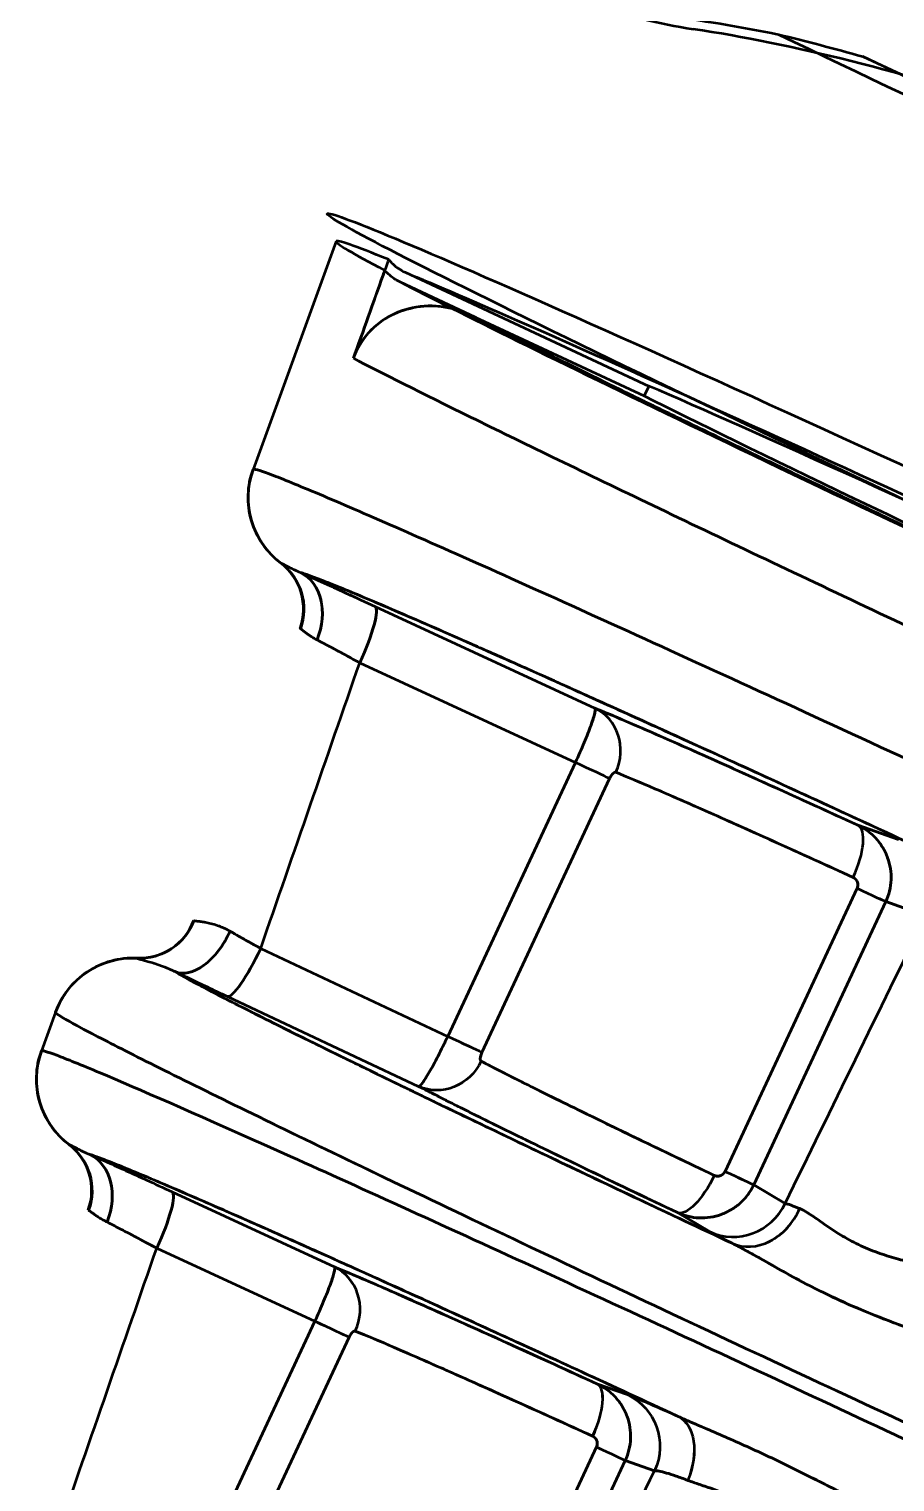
# Model space of a CAD drawing. Header units: millimetres. Extents: x -142 to 142, y -208 to 161.
# Drawn here: x -106.33 to -95.8, y -138.22 to -120.54 of the extents above; entities that cross this region are included whole.
import ezdxf

# ---------------------------------------------------------------- set-up
doc = ezdxf.new("R2010")
doc.units = ezdxf.units.MM
doc.layers.add('1', color=7, linetype='Continuous', true_color=0xffffff)

msp = doc.modelspace()

# ---------------------------------------------------------------- linework, layer by layer
at = {"layer": '1', "color": 251, "linetype": 'Continuous', "lineweight": 50}
for p, q in [((-96.187, -120.876, 11.57), (-85.147, -126.024, 11.57)), ((-102.595, -123.124), (-103.604, -125.898)), ((-101.755, -123.501, -3.8), (-98.789, -124.884, -3.8)), ((-100.962, -124.017, 3.8), (-101.811, -123.622, 3.8)), ((-100.962, -124.017, -3.8), (-98.845, -125.005, -3.8)), ((-98.789, -124.884, -3.8), (-98.845, -125.005, -3.8)), ((-102.12, -127.565, 1.659), (-99.445, -128.802, 2.179)), ((-102.12, -127.565, -1.659), (-99.445, -128.802, -2.179)), ((-102.306, -128.251, -0.982), (-99.683, -129.464, -1.492)), ((-102.306, -128.251, 0.982), (-99.683, -129.464, 1.492)), ((-99.683, -129.464, -1.492), (-101.236, -132.796, -1.492)), ((-101.236, -132.796, 1.492), (-99.683, -129.464, 1.492)), ((-100.82, -132.99, 1.878), (-99.266, -129.658, 1.878)), ((-99.266, -129.658, -1.878), (-100.82, -132.99, -1.878)), ((-95.75, -130.401, 8.641), (-96.245, -130.227, 5.682)), ((-96.245, -130.227, -5.682), (-95.75, -130.401, -8.641)), ((-96.256, -130.993, 5.17), (-97.862, -134.438, 5.17)), ((-97.862, -134.438, -5.17), (-96.256, -130.993, -5.17)), ((-95.906, -131.156, 5.629), (-97.513, -134.601, 5.629)), ((-97.513, -134.601, -5.629), (-95.906, -131.156, -5.629)), ((-95.421, -131.327, 8.532), (-95.906, -131.156, 5.629)), ((-95.906, -131.156, -5.629), (-95.421, -131.327, -8.532)), ((-103.511, -131.726, 1.048), (-101.236, -132.796, 1.492)), ((-103.511, -131.726, -1.048), (-101.236, -132.796, -1.492)), ((-103.917, -132.309, -1.726), (-101.59, -133.403, -2.179)), ((-103.917, -132.309, 1.726), (-101.59, -133.403, 2.179)), ((-106.007, -132.501), (-106.179, -132.972, 0)), ((-97.513, -134.601, 5.629), (-97.131, -134.827, 8.132)), ((-97.131, -134.827, -8.132), (-97.513, -134.601, -5.629)), ((-104.59, -134.686, 1.795), (-102.615, -135.6, 2.179)), ((-104.59, -134.686, -1.795), (-102.615, -135.6, -2.179)), ((-98.442, -134.939, 5.682), (-98.052, -135.17, 8.241)), ((-98.052, -135.17, -8.241), (-98.442, -134.939, -5.682)), ((-104.776, -135.372, -1.118), (-102.852, -136.261, -1.492)), ((-104.776, -135.372, 1.118), (-102.852, -136.261, 1.492)), ((-102.852, -136.261, -1.492), (-104.406, -139.593, -1.492)), ((-104.406, -139.593, 1.492), (-102.852, -136.261, 1.492)), ((-103.989, -139.787, 1.878), (-102.436, -136.456, 1.878)), ((-102.436, -136.456, -1.878), (-103.989, -139.787, -1.878)), ((-99.414, -137.025, -5.682), (-99.049, -137.153, -7.869)), ((-99.049, -137.153, 7.869), (-99.414, -137.025, 5.682)), ((-99.426, -137.79, 5.17), (-101.032, -141.235, 5.17)), ((-101.032, -141.235, -5.17), (-99.426, -137.79, -5.17)), ((-99.076, -137.954, 5.629), (-100.682, -141.398, 5.629)), ((-100.682, -141.398, -5.629), (-99.076, -137.954, -5.629)), ((-98.72, -138.079, 7.76), (-99.076, -137.954, 5.629)), ((-99.076, -137.954, -5.629), (-98.72, -138.079, -7.76))]:
    msp.add_line(p, q, dxfattribs=at)
at = {"layer": '1', "color": 251, "linetype": 'Continuous', "lineweight": 50, "extrusion": (0.422554, 0.90617, 0.017452)}
msp.add_circle((30, 2.705, -154.664), 11.187, dxfattribs=at)
msp.add_arc((30, 2.705, -150.176), 13, 56.7305, 123.2695, dxfattribs=at)
at = {"layer": '1', "color": 251, "linetype": 'Continuous', "lineweight": 50, "extrusion": (-0.422554, -0.90617, -0.017452)}
for centre, radius, start, end in [((-30, 2.705, 149.976), 13, 62.0612, 117.9388), ((-30, 2.705, 154.976), 10.723, 200.7578, 339.2422), ((-30, 2.705, 154.976), 10.723, 20.7578, 159.2422)]:
    msp.add_arc(centre, radius, start, end, dxfattribs=at)
at = {"layer": '1', "color": 251, "linetype": 'Continuous', "lineweight": 50, "extrusion": (0.005992, 0.016463, 0.999847)}
for centre, end in [((53.296, 153.716, -2.693), 72.9092), ((53.296, 161.244, -2.825), 72.9086)]:
    msp.add_arc(centre, 1, 360, end, dxfattribs=at)
at = {"layer": '1', "color": 251, "linetype": 'Continuous', "lineweight": 50, "extrusion": (-0.005992, -0.016463, 0.999847)}
for centre, end in [((-53.296, -153.716, 2.693), 252.9092), ((-53.296, -161.244, 2.825), 252.9086)]:
    msp.add_arc(centre, 1, 180, end, dxfattribs=at)
at = {"layer": '1', "color": 251, "linetype": 'Continuous', "lineweight": 50, "extrusion": (0.020011, 0.005863, -0.999783)}
msp.add_arc((-93.297, -135.351, -2.795), 0.7, 53.4278, 126.3228, dxfattribs=at)
at = {"layer": '1', "color": 251, "linetype": 'Continuous', "lineweight": 50, "extrusion": (0.020011, 0.005862, 0.999783)}
msp.add_arc((-93.299, 135.35, -2.794), 0.7, 233.6778, 306.5728, dxfattribs=at)
at = {"layer": '1', "color": 251, "linetype": 'Continuous', "lineweight": 50, "extrusion": (0.597993, -0.264275, 0.756679)}
msp.add_arc((-158.648, 33.147, -27.177), 0.7, 272.6546, 358.4703, dxfattribs=at)
at = {"layer": '1', "color": 251, "linetype": 'Continuous', "lineweight": 50, "extrusion": (0.597994, -0.264276, -0.756678)}
msp.add_arc((-158.648, -33.147, -27.177), 0.7, 1.5297, 87.3454, dxfattribs=at)
at = {"layer": '1', "color": 251, "linetype": 'Continuous', "lineweight": 50, "extrusion": (0.893816, -0.413449, 0.173647)}
for centre in [(-159.351, 8.441, -38.247), (-166.851, 8.445, -37.487)]:
    msp.add_arc(centre, 0.7, 269.9693, 358.9846, dxfattribs=at)
at = {"layer": '1', "color": 251, "linetype": 'Continuous', "lineweight": 50, "extrusion": (0.893816, -0.413449, -0.173647)}
for centre in [(-159.351, -8.441, -38.247), (-166.851, -8.445, -37.487)]:
    msp.add_arc(centre, 0.7, 1.0154, 90.0307, dxfattribs=at)
at = {"layer": '1', "color": 251, "linetype": 'Continuous', "lineweight": 50, "extrusion": (0.332134, -0.136903, 0.933244)}
for centre in [(-157.579, 40.807, -13.362), (-165.072, 41.124, -13.484)]:
    msp.add_arc(centre, 0.6, 267.5743, 357.2154, dxfattribs=at)
at = {"layer": '1', "color": 251, "linetype": 'Continuous', "lineweight": 50, "extrusion": (-0.332132, 0.136907, 0.933244)}
for centre in [(157.58, -40.805, 13.361), (165.072, -41.122, 13.484)]:
    msp.add_arc(centre, 0.6, 87.5751, 177.2162, dxfattribs=at)
at = {"layer": '1', "color": 251, "linetype": 'Continuous', "lineweight": 50, "extrusion": (0.422627, 0.906304, 2.5651e-05)}
for centre in [(35.732, 2.087, -159.462), (35.732, 2.087, -166.962)]:
    msp.add_arc(centre, 0.6, 199.9626, 260, dxfattribs=at)
at = {"layer": '1', "color": 251, "linetype": 'Continuous', "lineweight": 50, "extrusion": (-0.422618, -0.906308, -5.3707e-15)}
for centre in [(-35.733, -2.083, 159.462), (-35.733, -2.083, 166.962)]:
    msp.add_arc(centre, 0.6, 19.9626, 80, dxfattribs=at)
at = {"layer": '1', "color": 251, "linetype": 'Continuous', "lineweight": 50, "extrusion": (0.848465, -0.388724, 0.359167)}
for centre in [(-159.081, 17.259, -28.997), (-166.581, 17.277, -29.044)]:
    msp.add_arc(centre, 0.6, 269.8617, 358.9284, dxfattribs=at)
at = {"layer": '1', "color": 251, "linetype": 'Continuous', "lineweight": 50, "extrusion": (-0.848463, 0.388728, 0.359167)}
for centre in [(159.081, -17.259, 28.996), (166.581, -17.277, 29.043)]:
    msp.add_arc(centre, 0.6, 89.8618, 178.9285, dxfattribs=at)
at = {"layer": '1', "color": 251, "linetype": 'Continuous', "lineweight": 50, "extrusion": (-0.422618, -0.906308, -1.66395e-14)}
for centre in [(-32.083, 5.733, 159.4), (-32.083, 5.733, 166.9)]:
    msp.add_arc(centre, 0.6, 289.9626, 350, dxfattribs=at)
at = {"layer": '1', "color": 251, "linetype": 'Continuous', "lineweight": 50, "extrusion": (0.422601, 0.906316, 6.83168e-06)}
for centre in [(32.086, -5.732, -159.399), (32.086, -5.732, -166.899)]:
    msp.add_arc(centre, 0.6, 109.9626, 170, dxfattribs=at)
at = {"layer": '1', "color": 251, "linetype": 'Continuous', "lineweight": 50, "extrusion": (0.010873, -0.017319, -0.999791)}
msp.add_arc((-158.643, 55.24, 1.158), 0.7, 52.1265, 125.0213, dxfattribs=at)
at = {"layer": '1', "color": 251, "linetype": 'Continuous', "lineweight": 50, "extrusion": (0.010872, -0.01732, 0.999791)}
msp.add_arc((-158.64, -55.247, 1.158), 0.7, 234.9811, 307.8759, dxfattribs=at)
at = {"layer": '1', "color": 251, "linetype": 'Continuous', "lineweight": 50, "extrusion": (0.741657, -0.35678, -0.568026)}
msp.add_arc((-163.583, -22.21, -29.628), 0.7, 87.2137, 178.7852, dxfattribs=at)
at = {"layer": '1', "color": 251, "linetype": 'Continuous', "lineweight": 50, "extrusion": (0.741656, -0.35678, 0.568027)}
msp.add_arc((-163.583, 22.21, -29.628), 0.7, 181.215, 272.7864, dxfattribs=at)
at = {"layer": '1', "color": 251, "linetype": 'Continuous', "lineweight": 50, "extrusion": (-0.005992, -0.016463, -0.999847)}
msp.add_arc((-53.296, 160.742, 2.816), 1, 180, 252.9089, dxfattribs=at)
at = {"layer": '1', "color": 251, "linetype": 'Continuous', "lineweight": 50, "extrusion": (0.005992, 0.016463, -0.999847)}
msp.add_arc((53.296, -160.742, -2.816), 1, 360, 72.9089, dxfattribs=at)
at = {"layer": '1', "color": 251, "linetype": 'Continuous', "lineweight": 50, "extrusion": (0.891254, -0.418943, -0.173647)}
msp.add_arc((-163.247, -8.269, -36.887), 0.7, 89.9694, 178.9846, dxfattribs=at)
at = {"layer": '1', "color": 251, "linetype": 'Continuous', "lineweight": 50, "extrusion": (0.891254, -0.418943, 0.173647)}
msp.add_arc((-163.247, 8.269, -36.887), 0.7, 181.0154, 270.0306, dxfattribs=at)
at = {"layer": '1', "color": 251, "linetype": 'Continuous', "lineweight": 50, "extrusion": (0.422618, 0.906308, -5.3707e-15)}
msp.add_arc((35.733, 2.083, -163.138), 0.6, 199.9626, 260, dxfattribs=at)
at = {"layer": '1', "color": 251, "linetype": 'Continuous', "lineweight": 50, "extrusion": (-0.42261, -0.906312, -2.5651e-05)}
msp.add_arc((-35.735, -2.078, 163.138), 0.6, 19.9626, 80, dxfattribs=at)
at = {"layer": '1', "color": 251, "linetype": 'Continuous', "lineweight": 50, "extrusion": (-0.318367, 0.166425, -0.933244)}
msp.add_arc((164.688, 27.157, 8.108), 0.6, 267.5751, 357.2162, dxfattribs=at)
at = {"layer": '1', "color": 251, "linetype": 'Continuous', "lineweight": 50, "extrusion": (0.318365, -0.16643, -0.933244)}
msp.add_arc((-164.689, -27.155, -8.107), 0.6, 87.5743, 177.2154, dxfattribs=at)
at = {"layer": '1', "color": 251, "linetype": 'Continuous', "lineweight": 50, "extrusion": (0.018957, 0.006659, 0.999798)}
msp.add_arc((-91.838, 144.864, -2.883), 0.7, 230.6494, 303.5446, dxfattribs=at)
at = {"layer": '1', "color": 251, "linetype": 'Continuous', "lineweight": 50, "extrusion": (0.018957, 0.00666, -0.999798)}
msp.add_arc((-91.836, -144.865, -2.883), 0.7, 56.4559, 129.3511, dxfattribs=at)
at = {"layer": '1', "color": 251, "linetype": 'Continuous', "lineweight": 50, "extrusion": (0.585792, -0.258365, 0.768177)}
msp.add_arc((-166.127, 33.364, -26.281), 0.7, 272.6781, 358.438, dxfattribs=at)
at = {"layer": '1', "color": 251, "linetype": 'Continuous', "lineweight": 50, "extrusion": (0.585792, -0.258364, -0.768177)}
msp.add_arc((-166.127, -33.364, -26.281), 0.7, 1.562, 87.3219, dxfattribs=at)
at = {"layer": '1', "color": 251, "linetype": 'Continuous', "lineweight": 50, "extrusion": (-0.843164, 0.400091, -0.359167)}
msp.add_arc((163.512, 16.481, 26.974), 0.6, 269.8618, 358.9285, dxfattribs=at)
at = {"layer": '1', "color": 251, "linetype": 'Continuous', "lineweight": 50, "extrusion": (0.843162, -0.400095, -0.359167)}
msp.add_arc((-163.512, -16.48, -26.973), 0.6, 89.8617, 178.9284, dxfattribs=at)
at = {"layer": '1', "color": 251, "linetype": 'Continuous', "lineweight": 50, "extrusion": (-0.422635, -0.9063, -6.83168e-06)}
msp.add_arc((-32.08, 5.735, 163.201), 0.6, 289.9626, 350, dxfattribs=at)
at = {"layer": '1', "color": 251, "linetype": 'Continuous', "lineweight": 50, "extrusion": (0.422618, 0.906308, -1.66395e-14)}
msp.add_arc((32.083, -5.733, -163.2), 0.6, 109.9626, 170, dxfattribs=at)
at = {"layer": '1', "color": 251, "linetype": 'Continuous', "lineweight": 50, "extrusion": (0.150092, -0.088953, 0.984662)}
msp.add_arc((-165.577, 16.706, 5.422), 0.7, 185.7409, 275.5673, dxfattribs=at)
at = {"layer": '1', "color": 251, "linetype": 'Continuous', "lineweight": 50, "extrusion": (-0.150092, 0.088953, 0.984662)}
msp.add_arc((165.577, -16.706, -5.422), 0.7, 5.7409, 95.5673, dxfattribs=at)
at = {"layer": '1', "color": 251, "linetype": 'Continuous', "lineweight": 50, "extrusion": (0.524232, -0.260083, 0.810887)}
msp.add_arc((-163.97, 27.533, -8.79), 0.7, 181.7092, 273.6171, dxfattribs=at)
at = {"layer": '1', "color": 251, "linetype": 'Continuous', "lineweight": 50, "extrusion": (-0.524218, 0.260064, 0.810902)}
msp.add_arc((163.969, -27.535, 8.791), 0.7, 1.7089, 93.6163, dxfattribs=at)
at = {"layer": '1', "color": 251, "linetype": 'Continuous', "lineweight": 50, "extrusion": (0.164619, -0.057799, -0.984662)}
msp.add_arc((-162.918, -48.726, -0.63), 0.7, 5.7409, 95.5674, dxfattribs=at)
at = {"layer": '1', "color": 251, "linetype": 'Continuous', "lineweight": 50, "extrusion": (-0.164619, 0.057799, -0.984662)}
msp.add_arc((162.918, 48.726, 0.63), 0.7, 185.7409, 275.5674, dxfattribs=at)
at = {"layer": '1', "color": 251, "linetype": 'Continuous', "lineweight": 50, "extrusion": (0.714914, -0.32141, -0.620961)}
msp.add_arc((-166.396, -27.826, -20.615), 0.7, 1.2768, 86.7925, dxfattribs=at)
at = {"layer": '1', "color": 251, "linetype": 'Continuous', "lineweight": 50, "extrusion": (-0.714906, 0.321407, -0.620972)}
msp.add_arc((166.396, 27.826, 20.614), 0.7, 181.2757, 266.7923, dxfattribs=at)
at = {"layer": '1', "color": 251, "linetype": 'Continuous', "lineweight": 50, "extrusion": (0.404152, 0.866706, -0.292372)}
for centre, major_axis, ratio, start_param, end_param in [((-91.958, -126.219, 1.577), (1.53, 3.281, 11.841), 0.942826, 5.469547, 5.626013), ((-92.159, -126.65, 0.022), (1.689, 3.622, 13.072), 0.951057, 5.702523, 5.795561)]:
    msp.add_ellipse(centre, major_axis=major_axis, ratio=ratio, start_param=start_param, end_param=end_param, dxfattribs=at)
at = {"layer": '1', "color": 251, "linetype": 'Continuous', "lineweight": 50, "extrusion": (0.404152, 0.866706, 0.292372)}
msp.add_ellipse((-91.99, -126.288, -1.329), major_axis=(1.507, 3.232, -11.665), ratio=0.954789, start_param=0.352305, end_param=0.769248, dxfattribs=at)
at = {"layer": '1', "color": 251, "linetype": 'Continuous', "lineweight": 50, "extrusion": (0.422554, 0.90617, 0.017452)}
msp.add_ellipse((-92.695, -127.799), major_axis=(-0.057, -0.123, 7.75), ratio=0.999848, start_param=2.083256, end_param=4.199929, dxfattribs=at)
at = {"layer": '1', "color": 251, "linetype": 'Continuous', "lineweight": 50, "extrusion": (-0.422554, -0.90617, 0.017452)}
msp.add_ellipse((-92.695, -127.799), major_axis=(-0.057, -0.123, -7.75), ratio=0.999848, start_param=5.224849, end_param=7.341522, dxfattribs=at)
at = {"layer": '1', "color": 251, "linetype": 'Continuous', "lineweight": 50}
for points in [[(-99.427, -120.228, -8.466), (-99.065, -120.377, -8.898), (-98.672, -120.479, -9.313), (-98.249, -120.542, -9.71)], [(-102.595, -123.124), (-102.603, -123.147, 1.305), (-102.4, -123.267, 2.589), (-102.001, -123.478, 3.8)], [(-101.954, -123.346, -3.8), (-102.37, -123.177, -2.583), (-102.586, -123.102, -1.304), (-102.595, -123.124)], [(-84.484, -131.701, 3.8), (-84.597, -131.654, 4.092), (-84.843, -131.55, 4.652), (-85.265, -131.368, 5.422), (-85.736, -131.162, 6.133), (-86.256, -130.932, 6.788), (-86.826, -130.679, 7.39), (-87.441, -130.402, 7.937), (-88.098, -130.105, 8.422), (-88.79, -129.79, 8.841), (-89.512, -129.46, 9.192), (-90.259, -129.118, 9.471), (-91.024, -128.765, 9.678), (-91.803, -128.404, 9.809), (-92.588, -128.039, 9.865), (-93.375, -127.672, 9.844), (-94.156, -127.306, 9.747), (-94.926, -126.943, 9.575), (-95.678, -126.588, 9.328), (-96.408, -126.241, 9.009), (-97.109, -125.907, 8.621), (-97.774, -125.588, 8.166), (-98.4, -125.286, 7.648), (-98.986, -125.002, 7.068), (-99.533, -124.734, 6.42), (-100.045, -124.481, 5.69), (-100.527, -124.24, 4.843), (-100.826, -124.088, 4.167), (-100.962, -124.017, 3.8)], [(-100.962, -124.017, -3.8), (-100.854, -124.073, -4.09), (-100.617, -124.194, -4.648), (-100.208, -124.4, -5.418), (-99.748, -124.628, -6.128), (-99.237, -124.879, -6.784), (-98.676, -125.152, -7.388), (-98.068, -125.446, -7.935), (-97.418, -125.759, -8.42), (-96.732, -126.087, -8.84), (-96.015, -126.428, -9.191), (-95.272, -126.78, -9.471), (-94.509, -127.14, -9.678), (-93.732, -127.505, -9.809), (-92.946, -127.872, -9.865), (-92.159, -128.239, -9.844), (-91.376, -128.602, -9.747), (-90.603, -128.959, -9.574), (-89.847, -129.307, -9.327), (-89.112, -129.643, -9.008), (-88.405, -129.966, -8.618), (-87.732, -130.271, -8.163), (-87.098, -130.556, -7.645), (-86.504, -130.822, -7.064), (-85.949, -131.069, -6.416), (-85.428, -131.297, -5.688), (-84.934, -131.512, -4.842), (-84.626, -131.642, -4.166), (-84.484, -131.701, -3.8)], [(-102.384, -124.547, -3.8), (-102.041, -124.725, -4.826), (-101.069, -125.212, -6.755), (-98.902, -126.263, -9.044), (-96.201, -127.547, -10.495), (-93.228, -128.943, -11.005), (-90.248, -130.323, -10.495), (-87.528, -131.566, -9.044), (-85.331, -132.551, -6.755), (-84.332, -132.983, -4.826), (-83.976, -133.131, -3.8)], [(-83.976, -133.131, 3.8), (-84.332, -132.983, 4.826), (-85.331, -132.551, 6.755), (-87.528, -131.566, 9.044), (-90.248, -130.323, 10.495), (-93.228, -128.943, 11.005), (-96.201, -127.547, 10.495), (-98.902, -126.263, 9.044), (-101.069, -125.212, 6.755), (-102.041, -124.725, 4.826), (-102.384, -124.547, 3.8)], [(-103.268, -127.037, 0), (-103.352, -126.973, 0), (-103.5, -126.818, 0), (-103.64, -126.528, 0), (-103.68, -126.208, 0), (-103.64, -125.997, 0), (-103.604, -125.898)], [(-103.032, -127.835), (-103.007, -127.765, 0), (-102.979, -127.618, 0), (-103.007, -127.394, 0), (-103.105, -127.191, 0), (-103.208, -127.082, 0), (-103.268, -127.037, 0)], [(-103.268, -127.037, 0), (-103.268, -127.037, -0.003), (-103.268, -127.037, -0.008), (-103.267, -127.037, -0.014), (-103.267, -127.037, -0.017)], [(-103.268, -127.037, 0), (-103.268, -127.037, 0.003), (-103.268, -127.037, 0.008), (-103.267, -127.037, 0.014), (-103.267, -127.037, 0.017)], [(-103.267, -127.037, 0.017), (-103.267, -127.037, 0.058), (-103.264, -127.037, 0.14), (-103.255, -127.041, 0.252), (-103.242, -127.047, 0.369), (-103.221, -127.058, 0.497), (-103.192, -127.074, 0.636), (-103.152, -127.094, 0.781), (-103.099, -127.121, 0.935), (-103.053, -127.142, 1.041), (-103.026, -127.153, 1.095)], [(-103.267, -127.037, -0.017), (-103.267, -127.037, -0.071), (-103.262, -127.038, -0.177), (-103.248, -127.044, -0.322), (-103.228, -127.055, -0.462), (-103.199, -127.07, -0.608), (-103.158, -127.092, -0.763), (-103.103, -127.119, -0.927), (-103.054, -127.142, -1.039), (-103.026, -127.153, -1.095)], [(-103.026, -127.153, 1.095), (-102.952, -127.186, 1.189), (-102.789, -127.259, 1.357), (-102.469, -127.404, 1.561), (-102.241, -127.509, 1.636), (-102.12, -127.565, 1.659)], [(-103.026, -127.153, 1.095), (-102.998, -127.162, 1.359), (-102.922, -127.187, 1.883), (-102.749, -127.253, 2.661), (-102.519, -127.345, 3.419), (-102.233, -127.464, 4.156), (-101.892, -127.61, 4.867), (-101.502, -127.779, 5.541), (-101.067, -127.969, 6.173), (-100.582, -128.184, 6.771), (-100.025, -128.432, 7.352), (-99.364, -128.73, 7.93), (-98.562, -129.093, 8.496), (-97.598, -129.532, 9.018), (-96.461, -130.054, 9.442), (-95.635, -130.436, 9.614), (-95.199, -130.638, 9.667)], [(-95.199, -130.638, -9.667), (-95.624, -130.441, -9.615), (-96.422, -130.072, -9.45), (-97.483, -129.585, -9.065), (-98.387, -129.172, -8.598), (-99.15, -128.826, -8.09), (-99.8, -128.533, -7.559), (-100.369, -128.279, -7.005), (-100.882, -128.051, -6.413), (-101.352, -127.844, -5.772), (-101.775, -127.66, -5.083), (-102.143, -127.502, -4.36), (-102.453, -127.372, -3.606), (-102.703, -127.271, -2.832), (-102.898, -127.196, -2.02), (-102.992, -127.163, -1.413), (-103.026, -127.153, -1.095)], [(-103.026, -127.153, -1.095), (-102.952, -127.186, -1.189), (-102.787, -127.26, -1.359), (-102.466, -127.406, -1.562), (-102.24, -127.51, -1.636), (-102.12, -127.565, -1.659)], [(-103.032, -127.835, 0), (-103.032, -127.835, -0.003), (-103.032, -127.835, -0.008), (-103.032, -127.835, -0.014), (-103.032, -127.835, -0.017)], [(-103.032, -127.835, 0), (-103.032, -127.835, 0.003), (-103.032, -127.835, 0.008), (-103.032, -127.835, 0.014), (-103.032, -127.835, 0.017)], [(-102.825, -127.972, -0.65), (-102.768, -128.002, -0.724), (-102.624, -128.077, -0.866), (-102.419, -128.188, -0.959), (-102.306, -128.251, -0.982)], [(-103.511, -131.726, 1.048), (-103.11, -130.568, 1.026), (-102.708, -129.409, 1.004), (-102.306, -128.251, 0.982)], [(-103.511, -131.726, -1.048), (-103.11, -130.568, -1.026), (-102.708, -129.409, -1.004), (-102.306, -128.251, -0.982)], [(-99.683, -129.464, 1.492), (-99.664, -129.423, 1.492), (-99.626, -129.34, 1.501), (-99.574, -129.22, 1.54), (-99.529, -129.108, 1.604), (-99.491, -129.008, 1.689), (-99.463, -128.924, 1.794), (-99.445, -128.86, 1.914), (-99.439, -128.818, 2.043), (-99.442, -128.805, 2.134), (-99.445, -128.802, 2.179)], [(-99.445, -128.802, -2.179), (-99.442, -128.805, -2.134), (-99.439, -128.818, -2.043), (-99.445, -128.86, -1.914), (-99.463, -128.925, -1.794), (-99.491, -129.008, -1.689), (-99.529, -129.108, -1.604), (-99.574, -129.22, -1.54), (-99.626, -129.34, -1.501), (-99.664, -129.423, -1.492), (-99.683, -129.464, -1.492)], [(-99.445, -128.802, 2.179), (-99.304, -128.861, 2.576), (-98.952, -129.01, 3.323), (-98.229, -129.328, 4.311), (-97.302, -129.745, 5.14), (-96.613, -130.059, 5.527), (-96.245, -130.227, 5.682)], [(-96.245, -130.227, -5.682), (-96.607, -130.062, -5.529), (-97.287, -129.752, -5.147), (-98.191, -129.345, -4.353), (-98.947, -129.012, -3.337), (-99.301, -128.862, -2.582), (-99.445, -128.802, -2.179)], [(-99.266, -129.658, 1.878), (-99.262, -129.649, 1.878), (-99.252, -129.631, 1.881), (-99.236, -129.608, 1.894), (-99.22, -129.591, 1.915), (-99.204, -129.582, 1.942), (-99.195, -129.581, 1.963), (-99.191, -129.583, 1.974)], [(-99.191, -129.583, -1.974), (-99.194, -129.582, -1.967), (-99.199, -129.581, -1.953), (-99.207, -129.584, -1.936), (-99.216, -129.589, -1.922), (-99.224, -129.596, -1.91), (-99.231, -129.603, -1.9), (-99.238, -129.611, -1.893), (-99.244, -129.619, -1.888), (-99.249, -129.628, -1.884), (-99.255, -129.637, -1.88), (-99.26, -129.647, -1.878), (-99.264, -129.654, -1.878), (-99.266, -129.658, -1.878)], [(-96.245, -130.227, 5.682), (-96.203, -130.247, 5.678), (-96.125, -130.293, 5.67), (-96.022, -130.385, 5.659), (-95.94, -130.496, 5.649), (-95.88, -130.62, 5.641), (-95.845, -130.753, 5.634), (-95.838, -130.891, 5.63), (-95.857, -131.028, 5.628), (-95.887, -131.115, 5.629), (-95.906, -131.156, 5.629)], [(-95.906, -131.156, -5.629), (-95.887, -131.115, -5.629), (-95.857, -131.028, -5.628), (-95.838, -130.891, -5.63), (-95.845, -130.753, -5.634), (-95.88, -130.62, -5.641), (-95.94, -130.496, -5.649), (-96.022, -130.385, -5.659), (-96.125, -130.293, -5.67), (-96.203, -130.247, -5.678), (-96.245, -130.227, -5.682)], [(-96.303, -130.862, 5.133), (-96.296, -130.865, 5.136), (-96.285, -130.872, 5.141), (-96.271, -130.885, 5.148), (-96.261, -130.898, 5.153), (-96.254, -130.912, 5.158), (-96.25, -130.925, 5.161), (-96.247, -130.937, 5.164), (-96.247, -130.948, 5.166), (-96.247, -130.959, 5.167), (-96.248, -130.97, 5.169), (-96.251, -130.981, 5.169), (-96.254, -130.989, 5.17), (-96.256, -130.993, 5.17)], [(-96.256, -130.993, -5.17), (-96.255, -130.99, -5.17), (-96.252, -130.983, -5.169), (-96.249, -130.973, -5.169), (-96.247, -130.961, -5.168), (-96.246, -130.948, -5.166), (-96.248, -130.934, -5.163), (-96.251, -130.92, -5.16), (-96.256, -130.909, -5.157), (-96.261, -130.899, -5.153), (-96.268, -130.89, -5.15), (-96.275, -130.881, -5.146), (-96.283, -130.874, -5.142), (-96.292, -130.868, -5.138), (-96.299, -130.864, -5.135), (-96.303, -130.862, -5.133)], [(-104.324, -131.384, 0), (-104.349, -131.454, 0), (-104.423, -131.585, 0), (-104.588, -131.739, 0), (-104.794, -131.831, 0), (-104.943, -131.848, 0), (-105.017, -131.844, 0)], [(-104.324, -131.384, 0), (-104.324, -131.384, 0.003), (-104.324, -131.385, 0.008), (-104.324, -131.385, 0.014), (-104.324, -131.385, 0.017)], [(-104.324, -131.384, 0), (-104.324, -131.384, -0.003), (-104.324, -131.385, -0.009), (-104.324, -131.385, -0.014), (-104.324, -131.385, -0.017)], [(-104.324, -131.385, 0.017), (-104.324, -131.386, 0.059), (-104.317, -131.388, 0.143), (-104.293, -131.391, 0.268), (-104.253, -131.395, 0.388), (-104.2, -131.403, 0.502), (-104.134, -131.416, 0.61), (-104.058, -131.436, 0.709), (-103.974, -131.468, 0.798), (-103.914, -131.497, 0.85), (-103.884, -131.515, 0.874)], [(-97.131, -134.827, 8.132), (-96.561, -133.66, 8.265), (-95.991, -132.493, 8.398), (-95.421, -131.327, 8.532)], [(-97.131, -134.827, -8.132), (-96.561, -133.66, -8.265), (-95.991, -132.493, -8.398), (-95.421, -131.327, -8.532)], [(-103.884, -131.515, 0.874), (-103.846, -131.537, 0.904), (-103.748, -131.593, 0.972), (-103.599, -131.677, 1.031), (-103.511, -131.726, 1.048)], [(-105.017, -131.844, 0), (-105.123, -131.839, 0), (-105.336, -131.863, 0), (-105.63, -131.995, 0), (-105.866, -132.214, 0), (-105.971, -132.401, 0), (-106.007, -132.501)], [(-105.017, -131.844, 0), (-105.017, -131.844, -0.003), (-105.017, -131.844, -0.008), (-105.017, -131.844, -0.014), (-105.017, -131.844, -0.017)], [(-105.017, -131.844, 0), (-105.017, -131.844, 0.003), (-105.017, -131.844, 0.008), (-105.017, -131.844, 0.014), (-105.017, -131.844, 0.017)], [(-104.553, -132.007, -1.437), (-104.518, -132.028, -1.689), (-104.43, -132.079, -2.185), (-104.244, -132.18, -2.909), (-104.005, -132.305, -3.611), (-103.713, -132.454, -4.291), (-103.371, -132.626, -4.94), (-102.985, -132.817, -5.549), (-102.555, -133.029, -6.122), (-102.066, -133.267, -6.672), (-101.49, -133.547, -7.217), (-100.791, -133.883, -7.756), (-99.944, -134.288, -8.266), (-98.932, -134.768, -8.702), (-98.178, -135.124, -8.901), (-97.777, -135.312, -8.972)], [(-104.553, -132.007, -1.437), (-104.496, -132.035, -1.481), (-104.374, -132.093, -1.562), (-104.165, -132.192, -1.661), (-104.004, -132.268, -1.709), (-103.917, -132.309, -1.726)], [(-97.777, -135.312, 8.972), (-98.164, -135.13, 8.904), (-98.886, -134.79, 8.715), (-99.83, -134.342, 8.319), (-100.627, -133.962, 7.862), (-101.298, -133.64, 7.375), (-101.872, -133.362, 6.866), (-102.381, -133.114, 6.329), (-102.843, -132.888, 5.751), (-103.262, -132.68, 5.124), (-103.631, -132.495, 4.458), (-103.947, -132.334, 3.76), (-104.206, -132.2, 3.037), (-104.41, -132.09, 2.283), (-104.513, -132.031, 1.727), (-104.553, -132.007, 1.437)], [(-104.553, -132.007, 1.437), (-104.494, -132.035, 1.482), (-104.37, -132.095, 1.564), (-104.166, -132.192, 1.661), (-104.004, -132.268, 1.709), (-103.917, -132.309, 1.726)], [(-101.59, -133.403, 2.179), (-101.586, -133.404, 2.134), (-101.574, -133.398, 2.043), (-101.546, -133.366, 1.914), (-101.508, -133.311, 1.794), (-101.463, -133.235, 1.689), (-101.41, -133.143, 1.604), (-101.354, -133.036, 1.54), (-101.295, -132.919, 1.501), (-101.255, -132.837, 1.492), (-101.236, -132.796, 1.492)], [(-101.236, -132.796, -1.492), (-101.255, -132.837, -1.492), (-101.295, -132.919, -1.501), (-101.354, -133.036, -1.54), (-101.41, -133.143, -1.604), (-101.463, -133.235, -1.689), (-101.508, -133.311, -1.794), (-101.546, -133.366, -1.914), (-101.575, -133.398, -2.043), (-101.586, -133.404, -2.134), (-101.59, -133.403, -2.179)], [(-105.843, -134.112, 0), (-105.927, -134.048, 0), (-106.075, -133.893, 0), (-106.215, -133.603, 0), (-106.255, -133.283, 0), (-106.215, -133.072, 0), (-106.179, -132.972)], [(-100.829, -133.096, 1.974), (-100.832, -133.095, 1.967), (-100.836, -133.091, 1.953), (-100.839, -133.083, 1.936), (-100.84, -133.073, 1.922), (-100.84, -133.062, 1.91), (-100.839, -133.052, 1.9), (-100.837, -133.042, 1.893), (-100.835, -133.032, 1.888), (-100.832, -133.022, 1.884), (-100.829, -133.012, 1.88), (-100.825, -133.002, 1.878), (-100.821, -132.994, 1.878), (-100.82, -132.99, 1.878)], [(-100.82, -132.99, -1.878), (-100.824, -132.999, -1.878), (-100.831, -133.018, -1.881), (-100.839, -133.045, -1.894), (-100.841, -133.068, -1.915), (-100.838, -133.087, -1.942), (-100.833, -133.094, -1.963), (-100.829, -133.096, -1.974)], [(-101.59, -133.403, -2.179), (-101.456, -133.473, -2.574), (-101.117, -133.645, -3.316), (-100.42, -133.99, -4.295), (-99.5, -134.434, -5.134), (-98.812, -134.763, -5.525), (-98.442, -134.939, -5.682)], [(-98.442, -134.939, 5.682), (-98.8, -134.768, 5.53), (-99.473, -134.448, 5.148), (-100.352, -134.023, 4.37), (-101.102, -133.653, 3.352), (-101.45, -133.476, 2.589), (-101.59, -133.403, 2.179)], [(-105.843, -134.112, 0), (-105.843, -134.112, 0.003), (-105.842, -134.112, 0.008), (-105.842, -134.112, 0.014), (-105.842, -134.112, 0.017)], [(-105.607, -134.91), (-105.582, -134.84, 0), (-105.554, -134.692, 0), (-105.582, -134.469, 0), (-105.68, -134.266, 0), (-105.783, -134.157, 0), (-105.843, -134.112, 0)], [(-105.843, -134.112, 0), (-105.843, -134.112, -0.003), (-105.842, -134.112, -0.008), (-105.842, -134.112, -0.014), (-105.842, -134.112, -0.017)], [(-105.842, -134.112, 0.017), (-105.842, -134.111, 0.056), (-105.839, -134.112, 0.132), (-105.832, -134.114, 0.239), (-105.821, -134.119, 0.347), (-105.805, -134.128, 0.463), (-105.781, -134.14, 0.589), (-105.75, -134.156, 0.722), (-105.71, -134.176, 0.861), (-105.658, -134.202, 1.008), (-105.614, -134.222, 1.109), (-105.589, -134.232, 1.16)], [(-105.842, -134.112, -0.017), (-105.842, -134.111, -0.076), (-105.837, -134.112, -0.191), (-105.822, -134.119, -0.345), (-105.8, -134.13, -0.493), (-105.77, -134.146, -0.646), (-105.727, -134.168, -0.809), (-105.669, -134.197, -0.981), (-105.618, -134.22, -1.1), (-105.589, -134.232, -1.16)], [(-98.432, -137.419, -8.998), (-98.843, -137.228, -8.941), (-99.614, -136.872, -8.764), (-100.627, -136.407, -8.368), (-101.479, -136.019, -7.897), (-102.192, -135.696, -7.392), (-102.799, -135.424, -6.864), (-103.333, -135.185, -6.308), (-103.819, -134.97, -5.705), (-104.259, -134.778, -5.05), (-104.644, -134.612, -4.356), (-104.972, -134.473, -3.626), (-105.238, -134.363, -2.87), (-105.448, -134.281, -2.073), (-105.551, -134.244, -1.474), (-105.589, -134.232, -1.16)], [(-105.589, -134.232, 1.16), (-105.557, -134.242, 1.426), (-105.472, -134.272, 1.949), (-105.284, -134.345, 2.713), (-105.039, -134.445, 3.45), (-104.737, -134.572, 4.163), (-104.379, -134.726, 4.846), (-103.973, -134.903, 5.488), (-103.521, -135.102, 6.087), (-103.006, -135.331, 6.661), (-102.396, -135.604, 7.228), (-101.652, -135.941, 7.789), (-100.745, -136.354, 8.316), (-99.658, -136.852, 8.754), (-98.856, -137.222, 8.939), (-98.432, -137.419, 8.998)], [(-105.589, -134.232, 1.16), (-105.522, -134.262, 1.248), (-105.379, -134.326, 1.403), (-105.155, -134.427, 1.575), (-104.904, -134.541, 1.709), (-104.7, -134.635, 1.774), (-104.59, -134.686, 1.795)], [(-105.589, -134.232, -1.16), (-105.522, -134.262, -1.248), (-105.379, -134.326, -1.402), (-105.155, -134.427, -1.574), (-104.904, -134.541, -1.709), (-104.701, -134.635, -1.774), (-104.59, -134.686, -1.795)], [(-97.862, -134.438, 5.17), (-97.864, -134.441, 5.17), (-97.867, -134.447, 5.169), (-97.873, -134.456, 5.169), (-97.881, -134.465, 5.168), (-97.891, -134.474, 5.166), (-97.902, -134.482, 5.163), (-97.915, -134.488, 5.16), (-97.927, -134.492, 5.157), (-97.938, -134.495, 5.153), (-97.949, -134.495, 5.15), (-97.96, -134.495, 5.146), (-97.971, -134.494, 5.142), (-97.982, -134.491, 5.138), (-97.989, -134.488, 5.135), (-97.993, -134.486, 5.133)], [(-97.993, -134.486, -5.133), (-97.986, -134.489, -5.136), (-97.973, -134.493, -5.141), (-97.955, -134.496, -5.148), (-97.938, -134.495, -5.153), (-97.924, -134.491, -5.158), (-97.911, -134.486, -5.161), (-97.9, -134.481, -5.164), (-97.891, -134.474, -5.166), (-97.883, -134.467, -5.167), (-97.875, -134.458, -5.169), (-97.868, -134.449, -5.169), (-97.864, -134.442, -5.17), (-97.862, -134.438, -5.17)], [(-97.513, -134.601, 5.629), (-97.532, -134.642, 5.629), (-97.579, -134.721, 5.628), (-97.671, -134.824, 5.63), (-97.782, -134.906, 5.634), (-97.907, -134.966, 5.641), (-98.04, -135, 5.649), (-98.178, -135.008, 5.659), (-98.314, -134.988, 5.67), (-98.4, -134.958, 5.678), (-98.442, -134.939, 5.682)], [(-98.442, -134.939, -5.682), (-98.4, -134.958, -5.678), (-98.314, -134.988, -5.67), (-98.178, -135.008, -5.659), (-98.04, -135, -5.649), (-97.907, -134.966, -5.641), (-97.782, -134.906, -5.634), (-97.671, -134.824, -5.63), (-97.579, -134.721, -5.628), (-97.532, -134.642, -5.629), (-97.513, -134.601, -5.629)], [(-97.131, -134.827, 8.132), (-97.098, -134.834, 8.32), (-97.026, -134.861, 8.468), (-96.954, -134.89, 8.575)], [(-96.954, -134.89, -8.575), (-97.026, -134.861, -8.468), (-97.098, -134.834, -8.32), (-97.131, -134.827, -8.132)], [(-105.607, -134.91, 0), (-105.607, -134.91, -0.003), (-105.607, -134.91, -0.009), (-105.607, -134.91, -0.015), (-105.607, -134.909, -0.018)], [(-105.607, -134.909, 0.018), (-105.606, -134.909, 0.042), (-105.604, -134.91, 0.09), (-105.598, -134.914, 0.157), (-105.588, -134.92, 0.224), (-105.573, -134.931, 0.297), (-105.553, -134.946, 0.375), (-105.526, -134.966, 0.458), (-105.49, -134.99, 0.544), (-105.443, -135.02, 0.633), (-105.403, -135.042, 0.694), (-105.38, -135.053, 0.725)], [(-105.607, -134.91, 0), (-105.607, -134.91, 0.003), (-105.607, -134.91, 0.009), (-105.607, -134.91, 0.015), (-105.607, -134.909, 0.018)], [(-105.38, -135.053, -0.725), (-105.315, -135.087, -0.812), (-105.149, -135.172, -0.981), (-104.909, -135.299, -1.091), (-104.776, -135.372, -1.118)], [(-98.052, -135.17, 8.241), (-98.039, -135.177, 8.324), (-98.003, -135.197, 8.488), (-97.918, -135.241, 8.724), (-97.83, -135.285, 8.89), (-97.777, -135.312, 8.972)], [(-97.777, -135.312, -8.972), (-97.82, -135.29, -8.906), (-97.899, -135.251, -8.764), (-97.992, -135.203, -8.528), (-98.036, -135.179, -8.341), (-98.052, -135.17, -8.241)], [(-105.983, -138.851, -1.184), (-105.581, -137.691, -1.162), (-105.178, -136.532, -1.14), (-104.776, -135.372, -1.118)], [(-105.983, -138.851, 1.184), (-105.581, -137.691, 1.162), (-105.178, -136.532, 1.14), (-104.776, -135.372, 1.118)], [(-102.852, -136.261, 1.492), (-102.833, -136.22, 1.492), (-102.796, -136.137, 1.501), (-102.744, -136.017, 1.54), (-102.699, -135.905, 1.604), (-102.661, -135.805, 1.689), (-102.633, -135.722, 1.794), (-102.615, -135.658, 1.914), (-102.608, -135.615, 2.043), (-102.611, -135.602, 2.134), (-102.615, -135.6, 2.179)], [(-102.615, -135.6, -2.179), (-102.611, -135.602, -2.134), (-102.608, -135.615, -2.043), (-102.615, -135.658, -1.914), (-102.633, -135.722, -1.794), (-102.661, -135.805, -1.689), (-102.699, -135.905, -1.604), (-102.744, -136.017, -1.54), (-102.796, -136.137, -1.501), (-102.833, -136.22, -1.492), (-102.852, -136.261, -1.492)], [(-99.414, -137.025, -5.682), (-99.776, -136.859, -5.529), (-100.456, -136.549, -5.147), (-101.358, -136.144, -4.356), (-102.115, -135.81, -3.34), (-102.471, -135.659, -2.583), (-102.615, -135.6, -2.179)], [(-102.615, -135.6, 2.179), (-102.473, -135.658, 2.576), (-102.122, -135.807, 3.322), (-101.401, -136.125, 4.308), (-100.473, -136.541, 5.139), (-99.783, -136.856, 5.526), (-99.414, -137.025, 5.682)], [(-102.436, -136.456, 1.878), (-102.431, -136.446, 1.878), (-102.422, -136.429, 1.881), (-102.406, -136.406, 1.894), (-102.389, -136.389, 1.915), (-102.374, -136.379, 1.942), (-102.365, -136.379, 1.963), (-102.361, -136.38, 1.974)], [(-102.361, -136.38, -1.974), (-102.363, -136.379, -1.967), (-102.369, -136.379, -1.953), (-102.377, -136.381, -1.936), (-102.385, -136.386, -1.922), (-102.393, -136.393, -1.91), (-102.401, -136.401, -1.9), (-102.407, -136.409, -1.893), (-102.413, -136.417, -1.888), (-102.419, -136.425, -1.884), (-102.425, -136.434, -1.88), (-102.43, -136.444, -1.878), (-102.434, -136.452, -1.878), (-102.436, -136.456, -1.878)], [(-99.076, -137.954, -5.629), (-99.057, -137.912, -5.629), (-99.027, -137.825, -5.628), (-99.007, -137.688, -5.63), (-99.015, -137.551, -5.634), (-99.049, -137.417, -5.641), (-99.109, -137.293, -5.649), (-99.192, -137.183, -5.659), (-99.294, -137.091, -5.67), (-99.373, -137.044, -5.678), (-99.414, -137.025, -5.682)], [(-99.414, -137.025, 5.682), (-99.373, -137.044, 5.678), (-99.294, -137.091, 5.67), (-99.192, -137.183, 5.659), (-99.109, -137.293, 5.649), (-99.049, -137.417, 5.641), (-99.015, -137.551, 5.634), (-99.007, -137.688, 5.63), (-99.027, -137.825, 5.628), (-99.057, -137.912, 5.629), (-99.076, -137.954, 5.629)], [(-99.049, -137.153, -7.869), (-99.024, -137.162, -8.019), (-98.944, -137.193, -8.302), (-98.725, -137.288, -8.7), (-98.537, -137.371, -8.906), (-98.432, -137.419, -8.998)], [(-98.432, -137.419, 8.998), (-98.516, -137.381, 8.925), (-98.665, -137.315, 8.766), (-98.832, -137.241, 8.514), (-98.964, -137.186, 8.229), (-99.028, -137.16, 7.996), (-99.049, -137.153, 7.869)], [(-99.473, -137.659, 5.133), (-99.466, -137.662, 5.136), (-99.454, -137.67, 5.141), (-99.441, -137.682, 5.148), (-99.431, -137.695, 5.153), (-99.424, -137.709, 5.158), (-99.419, -137.722, 5.161), (-99.417, -137.734, 5.164), (-99.416, -137.745, 5.166), (-99.417, -137.756, 5.167), (-99.418, -137.767, 5.169), (-99.421, -137.778, 5.169), (-99.424, -137.786, 5.17), (-99.426, -137.79, 5.17)], [(-99.426, -137.79, -5.17), (-99.424, -137.787, -5.17), (-99.422, -137.781, -5.169), (-99.419, -137.77, -5.169), (-99.417, -137.758, -5.168), (-99.416, -137.745, -5.166), (-99.417, -137.731, -5.163), (-99.421, -137.718, -5.16), (-99.425, -137.706, -5.157), (-99.431, -137.696, -5.153), (-99.437, -137.687, -5.15), (-99.444, -137.679, -5.146), (-99.453, -137.671, -5.142), (-99.462, -137.665, -5.138), (-99.469, -137.661, -5.135), (-99.473, -137.659, -5.133)], [(-100.418, -141.555, 7.362), (-99.852, -140.396, 7.495), (-99.286, -139.237, 7.627), (-98.72, -138.079, 7.76)], [(-100.418, -141.555, -7.362), (-99.852, -140.396, -7.495), (-99.286, -139.237, -7.627), (-98.72, -138.079, -7.76)], [(-98.72, -138.079, -7.76), (-98.706, -138.078, -7.828), (-98.668, -138.082, -7.963), (-98.579, -138.104, -8.152), (-98.462, -138.142, -8.322), (-98.367, -138.176, -8.419), (-98.315, -138.196, -8.462)], [(-98.315, -138.196, 8.462), (-98.367, -138.176, 8.419), (-98.462, -138.142, 8.322), (-98.579, -138.104, 8.152), (-98.668, -138.082, 7.963), (-98.706, -138.078, 7.828), (-98.72, -138.079, 7.76)]]:
    msp.add_open_spline(points, degree=3, dxfattribs=at)
for points, knots in [([(-101.954, -123.346, -3.8), (-101.977, -123.409, -3.8), (-102.06, -123.641, -3.8), (-102.203, -124.042, -3.8), (-102.323, -124.379, -3.8), (-102.384, -124.547, -3.8)], [0, 0, 0, 0, 0.156859, 0.57843, 1, 1, 1, 1]), ([(-101.954, -123.346, -3.8), (-101.944, -123.359, -3.8), (-101.932, -123.372, -3.8), (-101.879, -123.427, -3.8), (-101.83, -123.463, -3.8), (-101.769, -123.494, -3.8), (-101.762, -123.498, -3.8), (-101.755, -123.501, -3.8)], [0, 0, 0, 0, 0.198175, 0.198175, 0.905272, 0.905272, 1, 1, 1, 1]), ([(-102.384, -124.547, 3.8), (-102.323, -124.379, 3.8), (-102.203, -124.042, 3.8), (-102.075, -123.685, 3.8), (-102.008, -123.497, 3.8), (-102.001, -123.478, 3.8)], [0, 0, 0, 0, 0.473274, 0.946547, 1, 1, 1, 1]), ([(-101.811, -123.622, 3.8), (-101.832, -123.612, 3.8), (-101.853, -123.6, 3.8), (-101.921, -123.558, 3.8), (-101.965, -123.52, 3.8), (-102.001, -123.478, 3.8)], [0, 0, 0, 0, 0.295146, 0.295146, 1, 1, 1, 1]), ([(-100.962, -124.017, -3.8), (-101.077, -123.964, -3.8), (-101.203, -123.928, -3.8), (-101.457, -123.902, -3.8), (-101.589, -123.911, -3.8), (-101.829, -123.974, -3.8), (-101.943, -124.026, -3.8), (-102.133, -124.162, -3.8), (-102.214, -124.244, -3.8), (-102.321, -124.402, -3.8), (-102.357, -124.473, -3.8), (-102.384, -124.547, -3.8)], [0, 0, 0, 0, 0.224855, 0.224855, 0.450435, 0.450435, 0.664219, 0.664219, 0.862388, 0.862388, 1, 1, 1, 1]), ([(-102.384, -124.547, 3.8), (-102.348, -124.448, 3.8), (-102.295, -124.354, 3.8), (-102.162, -124.19, 3.8), (-102.08, -124.118, 3.8), (-101.9, -124.006, 3.8), (-101.798, -123.964, 3.8), (-101.584, -123.913, 3.8), (-101.469, -123.904, 3.8), (-101.237, -123.922, 3.8), (-101.117, -123.952, 3.8), (-100.991, -124.004, 3.8), (-100.976, -124.011, 3.8), (-100.962, -124.017, 3.8)], [0, 0, 0, 0, 0.186197, 0.186197, 0.372224, 0.372224, 0.560994, 0.560994, 0.759677, 0.759677, 0.972057, 0.972057, 1, 1, 1, 1]), ([(-84.226, -134.934, 0), (-84.221, -134.924, -0.7), (-84.336, -134.846, -2.101), (-85.053, -134.465, -4.796), (-86.828, -133.585, -7.766), (-90.039, -132.046, -10.148), (-93.842, -130.258, -10.985), (-97.656, -128.495, -10.148), (-100.898, -127.023, -7.766), (-102.714, -126.23, -4.796), (-103.467, -125.925, -2.101), (-103.6, -125.887, -0.7), (-103.604, -125.898)], [0, 0, 0, 0, 0.0625, 0.125, 0.25, 0.375, 0.5, 0.625, 0.75, 0.875, 0.9375, 1, 1, 1, 1]), ([(-103.604, -125.898), (-103.6, -125.887, 0.7), (-103.467, -125.925, 2.101), (-102.714, -126.23, 4.796), (-100.898, -127.023, 7.766), (-97.656, -128.495, 10.148), (-93.842, -130.258, 10.985), (-90.039, -132.046, 10.148), (-86.828, -133.584, 7.766), (-85.053, -134.465, 4.796), (-84.336, -134.846, 2.101), (-84.221, -134.924, 0.7), (-84.226, -134.934, 0)], [0, 0, 0, 0, 0.0625, 0.125, 0.25, 0.375, 0.5, 0.625, 0.75, 0.875, 0.9375, 1, 1, 1, 1]), ([(-103.032, -127.835, -0.017), (-103.031, -127.834, -0.075), (-103.02, -127.841, -0.19), (-102.987, -127.867, -0.329), (-102.949, -127.896, -0.435), (-102.914, -127.92, -0.511), (-102.873, -127.946, -0.583), (-102.842, -127.963, -0.628), (-102.825, -127.972, -0.65)], [0, 0, 0, 0, 0.25, 0.5, 0.625, 0.75, 0.875, 1, 1, 1, 1]), ([(-103.032, -127.835, 0.017), (-103.031, -127.834, 0.044), (-103.028, -127.836, 0.098), (-103.019, -127.842, 0.179), (-103.003, -127.854, 0.263), (-102.979, -127.873, 0.353), (-102.944, -127.899, 0.449), (-102.894, -127.933, 0.551), (-102.85, -127.959, 0.617), (-102.825, -127.972, 0.65)], [0, 0, 0, 0, 0.120657, 0.235932, 0.35864, 0.496448, 0.648044, 0.814973, 1, 1, 1, 1]), ([(-102.825, -127.972, 0.65), (-102.782, -127.994, 0.705), (-102.683, -128.046, 0.809), (-102.506, -128.141, 0.924), (-102.373, -128.213, 0.968), (-102.306, -128.251, 0.982)], [0, 0, 0, 0, 0.320492, 0.65909, 1, 1, 1, 1]), ([(-99.191, -129.583, 1.974), (-99.065, -129.634, 2.327), (-98.746, -129.768, 3.008), (-98.083, -130.058, 3.907), (-97.262, -130.425, 4.64), (-96.63, -130.712, 4.994), (-96.303, -130.862, 5.133)], [0, 0, 0, 0, 0.247307, 0.495211, 0.748137, 1, 1, 1, 1]), ([(-96.303, -130.862, -5.133), (-96.625, -130.715, -4.997), (-97.246, -130.433, -4.65), (-98.066, -130.066, -3.925), (-98.737, -129.772, -3.025), (-99.063, -129.635, -2.333), (-99.191, -129.583, -1.974)], [0, 0, 0, 0, 0.247671, 0.496171, 0.748848, 1, 1, 1, 1]), ([(-104.324, -131.385, -0.017), (-104.323, -131.387, -0.107), (-104.299, -131.391, -0.275), (-104.205, -131.401, -0.505), (-104.067, -131.43, -0.708), (-103.949, -131.477, -0.823), (-103.884, -131.515, -0.874)], [0, 0, 0, 0, 0.272902, 0.511406, 0.743403, 1, 1, 1, 1]), ([(-103.884, -131.515, -0.874), (-103.85, -131.534, -0.901), (-103.776, -131.577, -0.951), (-103.651, -131.648, -1.012), (-103.56, -131.699, -1.039), (-103.511, -131.726, -1.048)], [0, 0, 0, 0, 0.308106, 0.638388, 1, 1, 1, 1]), ([(-105.017, -131.844, -0.017), (-105.017, -131.847, -0.145), (-104.996, -131.853, -0.4), (-104.878, -131.884, -0.897), (-104.703, -131.934, -1.243), (-104.553, -132.007, -1.437)], [0, 0, 0, 0, 0.25, 0.5, 1, 1, 1, 1]), ([(-105.017, -131.844, 0.017), (-105.017, -131.847, 0.145), (-104.996, -131.853, 0.4), (-104.922, -131.872, 0.711), (-104.834, -131.897, 0.95), (-104.754, -131.923, 1.123), (-104.676, -131.952, 1.259), (-104.608, -131.981, 1.363), (-104.571, -131.998, 1.413), (-104.553, -132.007, 1.437)], [0, 0, 0, 0, 0.25, 0.5, 0.625, 0.75, 0.875, 0.9375, 1, 1, 1, 1]), ([(-106.007, -132.501), (-106.011, -132.511, -0.659), (-105.9, -132.585, -1.977), (-105.219, -132.946, -4.511), (-103.545, -133.776, -7.303), (-100.52, -135.224, -9.541), (-96.942, -136.908, -10.327), (-93.353, -138.567, -9.541), (-90.3, -139.953, -7.303), (-88.587, -140.701, -4.511), (-87.874, -140.991, -1.977), (-87.745, -141.028, -0.659), (-87.74, -141.019, 0)], [0, 0, 0, 0, 0.0625, 0.125, 0.25, 0.375, 0.5, 0.625, 0.75, 0.875, 0.9375, 1, 1, 1, 1]), ([(-87.74, -141.019, 0), (-87.745, -141.028, 0.659), (-87.874, -140.991, 1.977), (-88.587, -140.702, 4.511), (-90.3, -139.953, 7.303), (-93.353, -138.567, 9.541), (-96.942, -136.908, 10.327), (-100.521, -135.225, 9.541), (-103.545, -133.776, 7.303), (-105.219, -132.946, 4.511), (-105.9, -132.585, 1.977), (-106.011, -132.511, 0.659), (-106.007, -132.501)], [0, 0, 0, 0, 0.0625, 0.125, 0.25, 0.375, 0.5, 0.625, 0.75, 0.875, 0.9375, 1, 1, 1, 1]), ([(-87.991, -141.454, 0), (-87.985, -141.445, -0.657), (-88.093, -141.372, -1.972), (-88.767, -141.014, -4.502), (-90.433, -140.188, -7.289), (-93.447, -138.745, -9.525), (-97.016, -137.066, -10.311), (-100.596, -135.411, -9.525), (-103.64, -134.029, -7.289), (-105.343, -133.285, -4.502), (-106.05, -132.998, -1.972), (-106.175, -132.963, -0.657), (-106.179, -132.972)], [0, 0, 0, 0, 0.0625, 0.125, 0.25, 0.375, 0.5, 0.625, 0.75, 0.875, 0.9375, 1, 1, 1, 1]), ([(-106.179, -132.972), (-106.175, -132.963, 0.657), (-106.05, -132.998, 1.972), (-105.343, -133.285, 4.502), (-103.64, -134.029, 7.289), (-100.596, -135.411, 9.525), (-97.016, -137.066, 10.311), (-93.447, -138.744, 9.525), (-90.433, -140.188, 7.289), (-88.767, -141.014, 4.502), (-88.093, -141.372, 1.972), (-87.985, -141.445, 0.657), (-87.991, -141.454, 0)], [0, 0, 0, 0, 0.0625, 0.125, 0.25, 0.375, 0.5, 0.625, 0.75, 0.875, 0.9375, 1, 1, 1, 1]), ([(-97.993, -134.486, 5.133), (-98.311, -134.335, 4.997), (-98.922, -134.043, 4.653), (-99.728, -133.651, 3.934), (-100.388, -133.324, 3.035), (-100.706, -133.161, 2.337), (-100.829, -133.096, 1.974)], [0, 0, 0, 0, 0.246413, 0.492306, 0.745835, 1, 1, 1, 1]), ([(-100.829, -133.096, -1.974), (-100.71, -133.159, -2.325), (-100.404, -133.316, -3.001), (-99.76, -133.635, -3.898), (-98.951, -134.029, -4.635), (-98.321, -134.33, -4.993), (-97.993, -134.486, -5.133)], [0, 0, 0, 0, 0.245536, 0.491665, 0.745825, 1, 1, 1, 1]), ([(-105.607, -134.909, -0.018), (-105.605, -134.909, -0.082), (-105.594, -134.916, -0.21), (-105.558, -134.942, -0.365), (-105.516, -134.972, -0.483), (-105.478, -134.998, -0.568), (-105.433, -135.025, -0.649), (-105.399, -135.044, -0.7), (-105.38, -135.053, -0.725)], [0, 0, 0, 0, 0.25, 0.5, 0.625, 0.75, 0.875, 1, 1, 1, 1]), ([(-96.954, -134.89, 8.575), (-96.909, -134.908, 8.644), (-96.81, -134.967, 8.768), (-96.636, -135.093, 8.906), (-96.437, -135.226, 8.991), (-96.214, -135.346, 9.02), (-95.979, -135.439, 8.991), (-95.749, -135.507, 8.906), (-95.576, -135.55, 8.791), (-95.46, -135.587, 8.675), (-95.411, -135.608, 8.61), (-95.389, -135.62, 8.575)], [0, 0, 0, 0, 0.125, 0.25, 0.375, 0.5, 0.625, 0.75, 0.875, 0.9375, 1, 1, 1, 1]), ([(-95.389, -135.62, -8.575), (-95.432, -135.596, -8.644), (-95.542, -135.559, -8.768), (-95.749, -135.507, -8.906), (-95.979, -135.439, -8.991), (-96.214, -135.346, -9.02), (-96.437, -135.226, -8.991), (-96.636, -135.093, -8.906), (-96.781, -134.989, -8.791), (-96.884, -134.923, -8.675), (-96.932, -134.899, -8.61), (-96.954, -134.89, -8.575)], [0, 0, 0, 0, 0.125, 0.25, 0.375, 0.5, 0.625, 0.75, 0.875, 0.9375, 1, 1, 1, 1]), ([(-105.38, -135.053, 0.725), (-105.342, -135.073, 0.777), (-105.258, -135.116, 0.87), (-105.116, -135.19, 0.983), (-104.956, -135.275, 1.069), (-104.839, -135.338, 1.105), (-104.776, -135.372, 1.118)], [0, 0, 0, 0, 0.254301, 0.490062, 0.730912, 1, 1, 1, 1]), ([(-97.777, -135.312, 8.972), (-97.774, -135.313, 8.975), (-97.768, -135.316, 8.98), (-97.756, -135.322, 8.991), (-97.734, -135.333, 9.01), (-97.69, -135.356, 9.048), (-97.594, -135.407, 9.123), (-97.377, -135.528, 9.259), (-97.04, -135.722, 9.393), (-96.621, -135.938, 9.455), (-96.132, -136.158, 9.432), (-95.706, -136.318, 9.309), (-95.369, -136.443, 9.125), (-95.242, -136.496, 9.021), (-95.183, -136.521, 8.972)], [0, 0, 0, 0, 0.004249, 0.008512, 0.01708, 0.034397, 0.069896, 0.145479, 0.310188, 0.468301, 0.607269, 0.831433, 0.921645, 1, 1, 1, 1]), ([(-95.183, -136.521, -8.972), (-95.186, -136.52, -8.975), (-95.193, -136.517, -8.98), (-95.205, -136.512, -8.991), (-95.227, -136.502, -9.01), (-95.273, -136.483, -9.048), (-95.374, -136.442, -9.123), (-95.606, -136.354, -9.259), (-95.971, -136.22, -9.393), (-96.406, -136.038, -9.455), (-96.889, -135.805, -9.432), (-97.285, -135.582, -9.309), (-97.598, -135.404, -9.125), (-97.72, -135.341, -9.021), (-97.777, -135.312, -8.972)], [0, 0, 0, 0, 0.004249, 0.008512, 0.017079, 0.034395, 0.069892, 0.145471, 0.310175, 0.468289, 0.60726, 0.831429, 0.921643, 1, 1, 1, 1]), ([(-102.361, -136.38, 1.974), (-102.235, -136.431, 2.327), (-101.916, -136.565, 3.007), (-101.254, -136.855, 3.905), (-100.433, -137.222, 4.639), (-99.801, -137.509, 4.994), (-99.473, -137.659, 5.133)], [0, 0, 0, 0, 0.246986, 0.494518, 0.747669, 1, 1, 1, 1]), ([(-99.473, -137.659, -5.133), (-99.794, -137.512, -4.997), (-100.414, -137.23, -4.65), (-101.234, -136.864, -3.927), (-101.906, -136.57, -3.027), (-102.232, -136.432, -2.334), (-102.361, -136.38, -1.974)], [0, 0, 0, 0, 0.247416, 0.495452, 0.748301, 1, 1, 1, 1]), ([(-98.432, -137.419, -8.998), (-98.352, -137.455, -9.042), (-98.187, -137.527, -9.119), (-97.927, -137.638, -9.201), (-97.661, -137.755, -9.251), (-97.394, -137.876, -9.267), (-97.129, -138.003, -9.251), (-96.869, -138.132, -9.201), (-96.659, -138.238, -9.133), (-96.517, -138.309, -9.071), (-96.446, -138.344, -9.035), (-96.412, -138.361, -9.017), (-96.392, -138.37, -9.006), (-96.382, -138.375, -9.001), (-96.377, -138.377, -8.998)], [0, 0, 0, 0, 0.125, 0.25, 0.375, 0.5, 0.625, 0.75, 0.875, 0.9375, 0.96875, 0.984375, 0.992188, 1, 1, 1, 1]), ([(-96.377, -138.377, 8.998), (-96.456, -138.34, 9.042), (-96.617, -138.259, 9.119), (-96.869, -138.132, 9.201), (-97.129, -138.003, 9.251), (-97.394, -137.876, 9.267), (-97.661, -137.755, 9.251), (-97.927, -137.638, 9.201), (-98.143, -137.546, 9.133), (-98.29, -137.482, 9.071), (-98.361, -137.451, 9.035), (-98.397, -137.435, 9.017), (-98.417, -137.426, 9.006), (-98.427, -137.421, 9.001), (-98.432, -137.419, 8.998)], [0, 0, 0, 0, 0.125, 0.25, 0.375, 0.5, 0.625, 0.75, 0.875, 0.9375, 0.96875, 0.984375, 0.992188, 1, 1, 1, 1]), ([(-98.315, -138.196, -8.462), (-98.269, -138.213, -8.502), (-98.169, -138.247, -8.572), (-98.005, -138.302, -8.651), (-97.832, -138.366, -8.7), (-97.657, -138.44, -8.717), (-97.488, -138.526, -8.7), (-97.328, -138.618, -8.651), (-97.205, -138.693, -8.586), (-97.112, -138.749, -8.52), (-97.068, -138.775, -8.482), (-97.046, -138.787, -8.462)], [0, 0, 0, 0, 0.125, 0.25, 0.375, 0.5, 0.625, 0.75, 0.875, 0.9375, 1, 1, 1, 1]), ([(-97.046, -138.787, 8.462), (-97.09, -138.763, 8.502), (-97.18, -138.709, 8.572), (-97.328, -138.617, 8.651), (-97.488, -138.526, 8.7), (-97.657, -138.44, 8.717), (-97.832, -138.366, 8.7), (-98.005, -138.302, 8.651), (-98.142, -138.256, 8.586), (-98.244, -138.222, 8.52), (-98.292, -138.204, 8.482), (-98.315, -138.196, 8.462)], [0, 0, 0, 0, 0.125, 0.25, 0.375, 0.5, 0.625, 0.75, 0.875, 0.9375, 1, 1, 1, 1])]:
    msp.add_open_spline(points, degree=3, knots=knots, dxfattribs=at)

doc.saveas('drawing.dxf')
